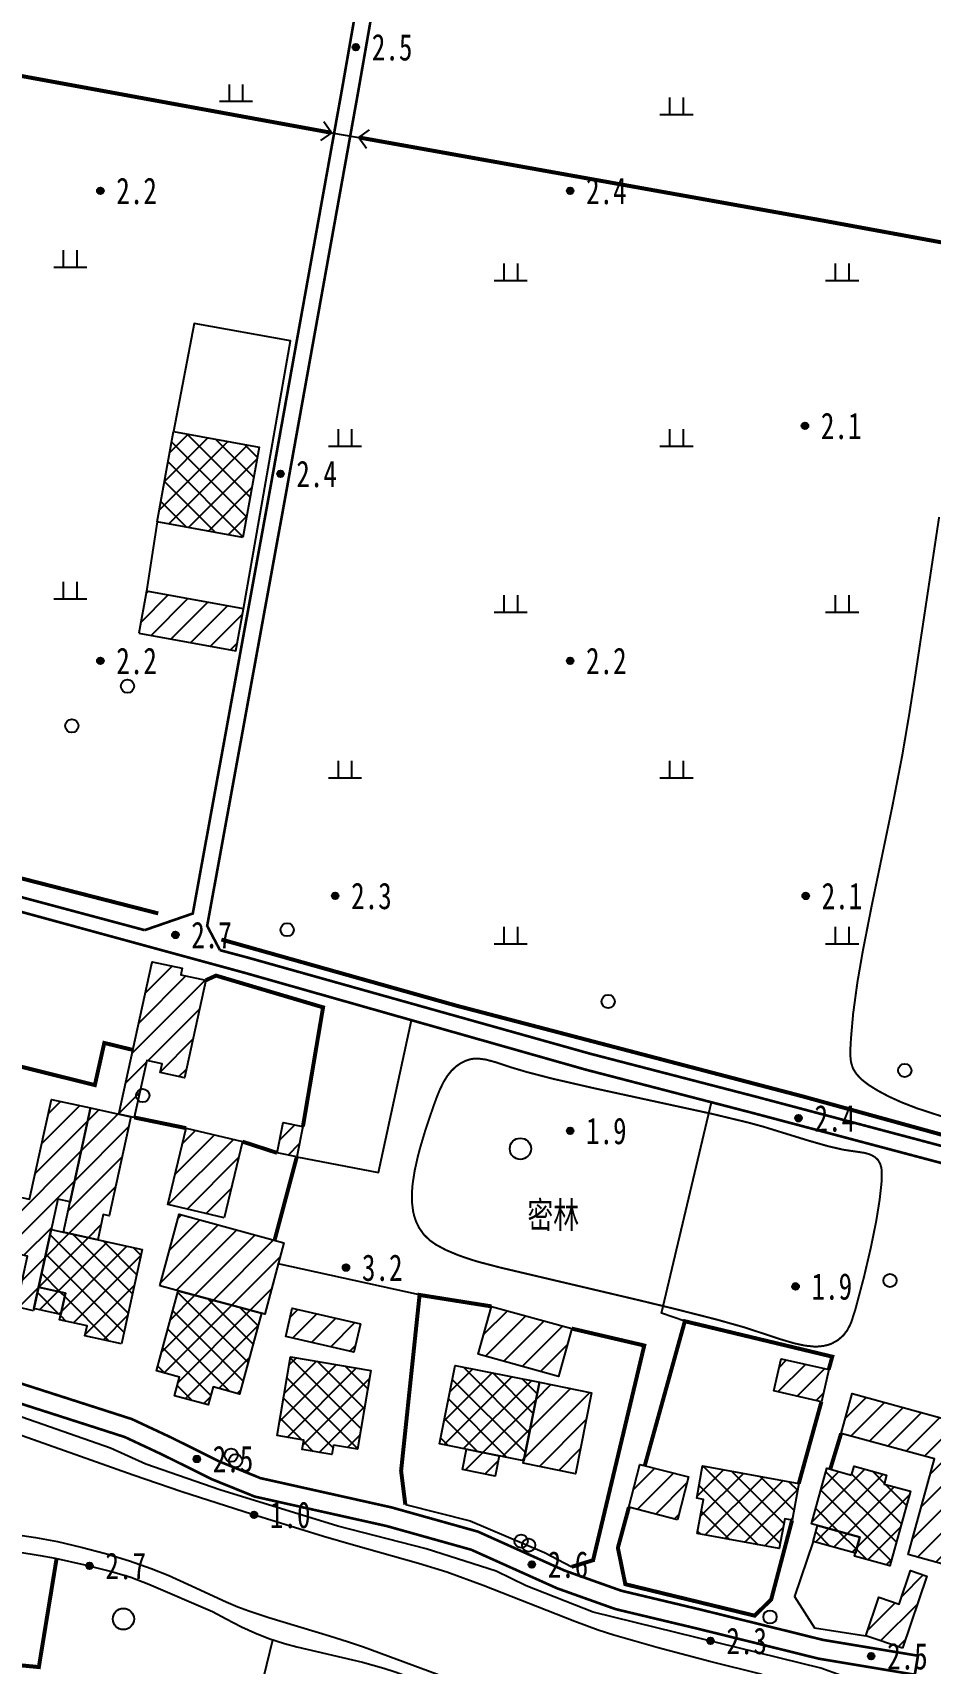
# Model space of a CAD drawing. Header units: metres. Extents: x 494039 to 619385, y 3351420 to 3402703.
# Drawn here: x 587299.5 to 587434.9, y 3393481.8 to 3393727.7 of the extents above; entities that cross this region are included whole.
import ezdxf
from ezdxf.enums import TextEntityAlignment as Align

# ---------------------------------------------------------------- set-up
doc = ezdxf.new("R2010")
doc.units = ezdxf.units.M
for name, pattern in [('2180', [0]), ('2430', [0]), ('2450', [0]), ('4410a', [0]), ('8521', [0]), ('8522', [0]), ('9610', [0])]:
    doc.linetypes.add(name, pattern=pattern)
for name, color, linetype in [('210100', 130, 'Continuous'), ('220200', 130, 'Continuous'), ('220900', 130, '2180'), ('310300', 8, 'Continuous'), ('310500', 8, 'Continuous'), ('380201', 8, '2430'), ('380202', 8, '2450'), ('420500', 8, 'Continuous'), ('440100', 8, 'Continuous'), ('510301', 8, 'Continuous'), ('720100', 8, 'Continuous'), ('760201', 8, '8521'), ('760202', 8, '8522'), ('810100', 8, '9610'), ('810302', 8, 'Continuous'), ('810501', 8, 'Continuous')]:
    doc.layers.add(name, color=color, linetype=linetype)
doc.layers.add('710101', color=8, linetype='Continuous', lineweight=0)
pattern_1 = [(45, (0, 0), (-1.767766953, 1.767766953), []), (135, (0, 0), (-1.767766953, -1.767766953), [])]
pattern_2 = [(45, (0, 0), (-1.767766953, 1.767766953), [])]

# ---------------------------------------------------------------- blocks, each defined once
blk = doc.blocks.new('gc170')
at = {"linetype": 'Continuous'}
blk.add_circle((0, 0), 0.5, dxfattribs=at)
blk = doc.blocks.new('p_point')
for radius in [0.25, 0.2, 0.15, 0.1, 0.05]:
    blk.add_circle((0, 0), radius)
blk.add_point((0, 0))
blk = doc.blocks.new('v1')
blk.add_circle((0, 0), 0.8)
blk = doc.blocks.new('vm')
at = {"linetype": 'Continuous'}
for p, q in [((-0.5, 0), (-0.5, 1.3)), ((0.5, 1.3), (0.5, 0)), ((1.25, 0), (-1.25, 0))]:
    blk.add_line(p, q, dxfattribs=at)
blk = doc.blocks.new('1-3&1-4')
at = {"layer": '310300', "linetype": 'Continuous'}
h = blk.add_hatch(dxfattribs=at)
h.set_pattern_fill('ANSI31', color=8, scale=20, style=0)
h.set_pattern_definition(pattern_2)
h.paths.add_polyline_path([(587315.5038, 3393637.1368), (587330.1555, 3393634.4648), (587331.3144, 3393640.8193), (587316.6626, 3393643.4913)])
h = blk.add_hatch(dxfattribs=at)
h.set_pattern_fill('ANSI31', color=8, scale=20, style=0)
h.set_pattern_definition(pattern_2)
h.paths.add_polyline_path([(587312.494, 3393564.6333), (587317.5145, 3393587.6121), (587322.0691, 3393586.617), (587321.8529, 3393585.6278), (587325.6132, 3393584.8062), (587322.3995, 3393570.0969), (587318.7385, 3393570.8968), (587319.0287, 3393572.2252), (587316.7017, 3393572.7336), (587314.8208, 3393564.1249)])
h = blk.add_hatch(dxfattribs=at)
h.set_pattern_fill('ANSI31', color=8, scale=20, style=0)
h.set_pattern_definition(pattern_2)
h.paths.add_polyline_path([(587299.63, 3393534.9923), (587297.039, 3393535.5584), (587298.7172, 3393543.2397), (587294.8147, 3393544.0924), (587296.6148, 3393552.3317), (587299.0401, 3393551.8018), (587302.3288, 3393566.8542), (587308.2427, 3393565.5621), (587305.1448, 3393551.3829), (587303.2992, 3393551.7861)])
h = blk.add_hatch(dxfattribs=at)
h.set_pattern_fill('ANSI31', color=8, scale=20, style=0)
h.set_pattern_definition(pattern_2)
h.paths.add_polyline_path([(587308.2427, 3393565.5621), (587314.3105, 3393564.2364), (587311.0471, 3393549.2998), (587310.1504, 3393549.4957), (587309.3165, 3393545.6794), (587304.1456, 3393546.8091)])
h = blk.add_hatch(dxfattribs=at)
h.set_pattern_fill('ANSI31', color=8, scale=20, style=0)
h.set_pattern_definition(pattern_2)
h.paths.add_polyline_path([(587328.3985, 3393548.988), (587319.8856, 3393551.0235), (587322.634, 3393562.518), (587331.1469, 3393560.4826)])
h = blk.add_hatch(dxfattribs=at)
h.set_pattern_fill('ANSI31', color=8, scale=20, style=0)
h.set_pattern_definition(pattern_2)
h.paths.add_polyline_path([(587339.3403, 3393558.184), (587336.3605, 3393558.7877), (587337.2932, 3393563.3915), (587340.2731, 3393562.7878)])
h = blk.add_hatch(dxfattribs=at)
h.set_pattern_fill('ANSI31', color=8, scale=20, style=0)
h.set_pattern_definition(pattern_2)
h.paths.add_polyline_path([(587318.6832, 3393538.764), (587321.5936, 3393549.5244), (587337.4064, 3393545.2474), (587334.496, 3393534.487)])
h = blk.add_hatch(dxfattribs=at)
h.set_pattern_fill('ANSI31', color=8, scale=20, style=0)
h.set_pattern_definition(pattern_2)
h.paths.add_polyline_path([(587348.9265, 3393533.0071), (587347.9449, 3393528.7344), (587337.6709, 3393531.0947), (587338.6525, 3393535.3674)])
h = blk.add_hatch(dxfattribs=at)
h.set_pattern_fill('ANSI31', color=8, scale=20, style=0)
h.set_pattern_definition(pattern_2)
h.paths.add_polyline_path([(587380.8149, 3393532.2976), (587378.8219, 3393525.0882), (587366.7097, 3393528.4366), (587368.7027, 3393535.6459)])
h = blk.add_hatch(dxfattribs=at)
h.set_pattern_fill('ANSI31', color=8, scale=20, style=0)
h.set_pattern_definition(pattern_2)
h.paths.add_polyline_path([(587419.573, 3393526.1149), (587418.471, 3393521.2633), (587411.2754, 3393522.8977), (587412.3774, 3393527.7493)])
h = blk.add_hatch(dxfattribs=at)
h.set_pattern_fill('ANSI31', color=8, scale=20, style=0)
h.set_pattern_definition(pattern_2)
h.paths.add_polyline_path([(587375.95, 3393524.1966), (587383.8068, 3393522.6189), (587381.358, 3393510.4233), (587373.5011, 3393512.0009)])
h = blk.add_hatch(dxfattribs=at)
h.set_pattern_fill('ANSI31', color=8, scale=20, style=0)
h.set_pattern_definition(pattern_2)
h.paths.add_polyline_path([(587445.0749, 3393516.5075), (587442.5579, 3393507.3338), (587440.6583, 3393507.8551), (587437.5648, 3393496.5801), (587431.5579, 3393498.2282), (587435.5118, 3393512.639), (587421.4469, 3393516.498), (587423.1034, 3393522.5358)])
h = blk.add_hatch(dxfattribs=at)
h.set_pattern_fill('ANSI31', color=8, scale=20, style=0)
h.set_pattern_definition(pattern_2)
h.paths.add_polyline_path([(587369.8569, 3393513.1205), (587369.2405, 3393510.0507), (587364.311, 3393511.0405), (587364.9274, 3393514.1103)])
h = blk.add_hatch(dxfattribs=at)
h.set_pattern_fill('ANSI31', color=8, scale=20, style=0)
h.set_pattern_definition(pattern_2)
h.paths.add_polyline_path([(587396.7766, 3393503.4826), (587389.4326, 3393505.3579), (587391.0806, 3393511.8115), (587398.4246, 3393509.9361)])
h = blk.add_hatch(dxfattribs=at)
h.set_pattern_fill('ANSI31', color=8, scale=20, style=0)
h.set_pattern_definition(pattern_2)
h.paths.add_polyline_path([(587430.7014, 3393484.1007), (587425.167, 3393485.9696), (587427.1356, 3393491.799), (587430.2226, 3393490.7565), (587431.9313, 3393495.8164), (587434.3787, 3393494.99)])
at = {"layer": '310500', "linetype": 'Continuous'}
h = blk.add_hatch(dxfattribs=at)
h.set_pattern_fill('ANSI37', color=8, scale=20, style=0)
h.set_pattern_definition(pattern_1)
h.paths.add_polyline_path([(587331.2013, 3393651.577), (587318.2641, 3393653.9364), (587320.7415, 3393667.5208), (587333.6787, 3393665.1614)])
h = blk.add_hatch(dxfattribs=at)
h.set_pattern_fill('ANSI37', color=8, scale=20, style=0)
h.set_pattern_definition(pattern_1)
h.paths.add_polyline_path([(587312.8924, 3393530.0211), (587307.3856, 3393531.2242), (587307.7126, 3393532.7209), (587303.5583, 3393533.6285), (587304.434, 3393537.6366), (587300.4003, 3393538.5179), (587302.2999, 3393547.2124), (587315.9946, 3393544.2203)])
h = blk.add_hatch(dxfattribs=at)
h.set_pattern_fill('ANSI37', color=8, scale=20, style=0)
h.set_pattern_definition(pattern_1)
h.paths.add_polyline_path([(587304.434, 3393537.6366), (587303.7335, 3393534.4301), (587299.6997, 3393535.3114), (587300.4003, 3393538.5179)])
h = blk.add_hatch(dxfattribs=at)
h.set_pattern_fill('ANSI37', color=8, scale=20, style=0)
h.set_pattern_definition(pattern_1)
h.paths.add_polyline_path([(587334.0044, 3393534.62), (587330.7066, 3393522.4276), (587326.7054, 3393523.5098), (587325.9713, 3393520.7955), (587320.8828, 3393522.1718), (587321.645, 3393524.9898), (587318.1901, 3393525.9243), (587321.4598, 3393538.013)])
h = blk.add_hatch(dxfattribs=at)
h.set_pattern_fill('ANSI37', color=8, scale=20, style=0)
h.set_pattern_definition(pattern_1)
h.paths.add_polyline_path([(587344.8812, 3393514.7226), (587344.6443, 3393513.3159), (587340.1581, 3393514.0714), (587340.395, 3393515.4781), (587336.367, 3393516.1564), (587338.3689, 3393528.0433), (587350.5232, 3393525.9964), (587348.5213, 3393514.1095)])
h = blk.add_hatch(dxfattribs=at)
h.set_pattern_fill('ANSI37', color=8, scale=20, style=0)
h.set_pattern_definition(pattern_1)
h.paths.add_polyline_path([(587375.95, 3393524.1966), (587373.576, 3393512.3737), (587360.8461, 3393514.9298), (587363.2201, 3393526.7527)])
h = blk.add_hatch(dxfattribs=at)
h.set_pattern_fill('ANSI37', color=8, scale=20, style=0)
h.set_pattern_definition(pattern_1)
h.paths.add_polyline_path([(587399.7347, 3393501.4056), (587400.673, 3393506.5316), (587399.6661, 3393506.7159), (587400.5596, 3393511.5971), (587415.0606, 3393508.9427), (587414.0451, 3393503.3951), (587412.9346, 3393503.5984), (587412.1183, 3393499.1388)])
h = blk.add_hatch(dxfattribs=at)
h.set_pattern_fill('ANSI37', color=8, scale=20, style=0)
h.set_pattern_definition(pattern_1)
h.paths.add_polyline_path([(587423.0229, 3393510.2089), (587423.389, 3393511.5407), (587428.3057, 3393510.1892), (587427.9396, 3393508.8574), (587431.8945, 3393507.7703), (587428.8035, 3393496.5252), (587423.4769, 3393497.9894), (587424.2635, 3393500.851), (587416.9727, 3393502.8551), (587419.2771, 3393511.2385)])
h = blk.add_hatch(dxfattribs=at)
h.set_pattern_fill('ANSI37', color=8, scale=20, style=0)
h.set_pattern_definition(pattern_1)
h.paths.add_polyline_path([(587424.2635, 3393500.851), (587423.6041, 3393498.4522), (587417.2123, 3393500.2092), (587417.8717, 3393502.608)])
at = {"layer": '210100', "color": 141, "linetype": 'Continuous', "flags": 128}
blk.add_lwpolyline([(587296.8878, 3393501.2419), (587299.9402, 3393500.8065), (587303.2638, 3393500.1802), (587306.8076, 3393499.3603), (587310.4758, 3393498.3682), (587314.091, 3393497.263), (587317.3586, 3393496.1358), (587319.9174, 3393495.1317), (587322.9289, 3393493.7875), (587328.7082, 3393491.1022), (587330.4459, 3393490.3715), (587332.0985, 3393489.7432), (587335.1147, 3393488.7214), (587344.2814, 3393485.9742), (587346.9838, 3393485.1293), (587349.3958, 3393484.3128), (587363.1279, 3393479.2289)], dxfattribs=at)
at = {"layer": '210100', "color": 141, "linetype": 'Continuous', "elevation": 1.1471, "flags": 128}
blk.add_lwpolyline([(587409.531, 3393480.158), (587401.6615, 3393482.0992), (587393.8289, 3393484.149), (587387.1673, 3393486.0669), (587384.7753, 3393486.8477), (587381.2793, 3393488.121), (587367.4476, 3393493.5757), (587361.9727, 3393495.5557), (587357.6985, 3393496.8828), (587347.9056, 3393499.636), (587343.371, 3393500.97), (587332.6681, 3393504.284), (587321.998, 3393507.699), (587314.6453, 3393510.1912), (587293.8936, 3393517.5474)], dxfattribs=at)
at = {"layer": '220200', "color": 141, "linetype": 'Continuous', "const_width": 0.6, "flags": 128}
for points, elevation in [([(586975.3029, 3393854.1911), (586971.4766, 3393780.7536), (586971.2486, 3393778.3995), (586991.7256, 3393775.148), (587049.5524, 3393766.222), (587119.0809, 3393753.5581), (587189.5482, 3393740.4856), (587270.1814, 3393725.7631), (587296.1809, 3393721.4279), (587344.5556, 3393712.5714)], 2.7528), ([(587550.4704, 3393675.3125), (587488.1284, 3393686.5846), (587418.7728, 3393699.3165), (587348.6963, 3393711.8664)], 2.7721)]:
    blk.add_lwpolyline(points, dxfattribs=dict(at, elevation=elevation))
for points in [[(587318.4405, 3393594.8861), (587289.1028, 3393602.395), (587281.6946, 3393605.1923), (587277.0267, 3393607.6764), (587272.122, 3393610.0087), (587264.1733, 3393613.1275), (587252.2926, 3393617.9999), (587240.6333, 3393621.2773), (587214.6617, 3393627.8006), (587175.6448, 3393636.9133), (587157.985, 3393640.8466), (587163.2455, 3393666.7395)], [(587527.2441, 3393540.5182), (587521.0192, 3393541.3997), (587495.839, 3393545.5451), (587469.3964, 3393552.4896), (587415.7277, 3393567.2824), (587363.4387, 3393580.974), (587327.9641, 3393590.9553)]]:
    blk.add_lwpolyline(points, dxfattribs=at)
at = {"layer": '220900', "color": 141, "linetype": 'Continuous'}
for p, q in [((587344.5556, 3393712.5714), (587343.3988, 3393714.2029)), ((587344.5556, 3393712.5714), (587342.9241, 3393711.4146)), ((587348.6963, 3393711.8664), (587350.3278, 3393713.0232)), ((587348.6963, 3393711.8664), (587349.8531, 3393710.2349))]:
    blk.add_line(p, q, dxfattribs=at)
at = {"layer": '220900', "color": 141, "linetype": '2180', "elevation": 2.7721, "flags": 128}
blk.add_lwpolyline([(587344.5556, 3393712.5714), (587348.6963, 3393711.8664)], dxfattribs=at)
at = {"layer": '310300', "color": 8, "linetype": 'Continuous', "flags": 128}
for points in [[(587315.5038, 3393637.1368), (587330.1555, 3393634.4648), (587331.3144, 3393640.8193), (587316.6626, 3393643.4913)], [(587312.494, 3393564.6333), (587317.5145, 3393587.6121), (587322.0691, 3393586.617), (587321.8529, 3393585.6278), (587325.6132, 3393584.8062), (587322.3995, 3393570.0969), (587318.7385, 3393570.8968), (587319.0287, 3393572.2252), (587316.7017, 3393572.7336), (587314.8208, 3393564.1249)], [(587299.63, 3393534.9923), (587297.039, 3393535.5584), (587298.7172, 3393543.2397), (587294.8147, 3393544.0924), (587296.6148, 3393552.3317), (587299.0401, 3393551.8018), (587302.3288, 3393566.8542), (587308.2427, 3393565.5621), (587305.1448, 3393551.3829), (587303.2992, 3393551.7861)], [(587308.2427, 3393565.5621), (587314.3105, 3393564.2364), (587311.0471, 3393549.2998), (587310.1504, 3393549.4957), (587309.3165, 3393545.6794), (587304.1456, 3393546.8091)], [(587339.3403, 3393558.184), (587336.3605, 3393558.7877), (587337.2932, 3393563.3915), (587340.2731, 3393562.7878)], [(587419.573, 3393526.1149), (587418.471, 3393521.2633), (587411.2754, 3393522.8977), (587412.3774, 3393527.7493)], [(587445.0749, 3393516.5075), (587442.5579, 3393507.3338), (587440.6583, 3393507.8551), (587437.5648, 3393496.5801), (587431.5579, 3393498.2282), (587435.5118, 3393512.639), (587421.4469, 3393516.498), (587423.1034, 3393522.5358)], [(587369.8569, 3393513.1205), (587369.2405, 3393510.0507), (587364.311, 3393511.0405), (587364.9274, 3393514.1103)], [(587430.7014, 3393484.1007), (587425.167, 3393485.9696), (587427.1356, 3393491.799), (587430.2226, 3393490.7565), (587431.9313, 3393495.8164), (587434.3787, 3393494.99)]]:
    blk.add_lwpolyline(points, close=True, dxfattribs=at)
for points, elevation in [([(587328.3985, 3393548.988), (587319.8856, 3393551.0235), (587322.634, 3393562.518), (587331.1469, 3393560.4826)], 6.8829), ([(587318.6832, 3393538.764), (587321.5936, 3393549.5244), (587337.4064, 3393545.2474), (587334.496, 3393534.487)], 6.303), ([(587348.9265, 3393533.0071), (587347.9449, 3393528.7344), (587337.6709, 3393531.0947), (587338.6525, 3393535.3674)], 5.3884), ([(587380.8149, 3393532.2976), (587378.8219, 3393525.0882), (587366.7097, 3393528.4366), (587368.7027, 3393535.6459)], 6.6376), ([(587375.95, 3393524.1966), (587383.8068, 3393522.6189), (587381.358, 3393510.4233), (587373.5011, 3393512.0009)], 8.0056), ([(587396.7766, 3393503.4826), (587389.4326, 3393505.3579), (587391.0806, 3393511.8115), (587398.4246, 3393509.9361)], 7.2324)]:
    blk.add_lwpolyline(points, close=True, dxfattribs=dict(at, elevation=elevation))
at = {"layer": '310500', "color": 8, "linetype": 'Continuous', "flags": 128}
for points, elevation in [([(587331.2013, 3393651.577), (587318.2641, 3393653.9364), (587320.7415, 3393667.5208), (587333.6787, 3393665.1614)], 13.3847), ([(587312.8924, 3393530.0211), (587307.3856, 3393531.2242), (587307.7126, 3393532.7209), (587303.5583, 3393533.6285), (587304.434, 3393537.6366), (587300.4003, 3393538.5179), (587302.2999, 3393547.2124), (587315.9946, 3393544.2203)], 14.0762), ([(587304.434, 3393537.6366), (587303.7335, 3393534.4301), (587299.6997, 3393535.3114), (587300.4003, 3393538.5179)], 11.7118), ([(587334.0044, 3393534.62), (587330.7066, 3393522.4276), (587326.7054, 3393523.5098), (587325.9713, 3393520.7955), (587320.8828, 3393522.1718), (587321.645, 3393524.9898), (587318.1901, 3393525.9243), (587321.4598, 3393538.013)], 13.5632), ([(587344.8812, 3393514.7226), (587344.6443, 3393513.3159), (587340.1581, 3393514.0714), (587340.395, 3393515.4781), (587336.367, 3393516.1564), (587338.3689, 3393528.0433), (587350.5232, 3393525.9964), (587348.5213, 3393514.1095)], 10.9311), ([(587375.95, 3393524.1966), (587373.576, 3393512.3737), (587360.8461, 3393514.9298), (587363.2201, 3393526.7527)], 13.7922), ([(587399.7347, 3393501.4056), (587400.673, 3393506.5316), (587399.6661, 3393506.7159), (587400.5596, 3393511.5971), (587415.0606, 3393508.9427), (587414.0451, 3393503.3951), (587412.9346, 3393503.5984), (587412.1183, 3393499.1388)], 14.0375), ([(587423.0229, 3393510.2089), (587423.389, 3393511.5407), (587428.3057, 3393510.1892), (587427.9396, 3393508.8574), (587431.8945, 3393507.7703), (587428.8035, 3393496.5252), (587423.4769, 3393497.9894), (587424.2635, 3393500.851), (587416.9727, 3393502.8551), (587419.2771, 3393511.2385)], 14.0375)]:
    blk.add_lwpolyline(points, close=True, dxfattribs=dict(at, elevation=elevation))
blk.add_lwpolyline([(587424.2635, 3393500.851), (587423.6041, 3393498.4522), (587417.2123, 3393500.2092), (587417.8717, 3393502.608)], close=True, dxfattribs=at)
at = {"layer": '380201', "color": 8, "linetype": '2430', "const_width": 0.6, "flags": 128}
for points in [[(587340.2731, 3393562.7878), (587343.3052, 3393580.7261), (587327.1553, 3393585.5109), (587325.6132, 3393584.8062)], [(587314.6076, 3393574.3073), (587310.3053, 3393575.3611), (587308.8787, 3393569.0029), (587293.6121, 3393572.8152), (587293.0819, 3393570.9463), (587287.7776, 3393572.3479), (587287.2958, 3393570.3266)], [(587368.7027, 3393535.6459), (587357.8615, 3393537.3687), (587355.0742, 3393510.8383), (587355.716, 3393505.7578)], [(587292.5862, 3393476.3636), (587293.1075, 3393481.9746), (587300.4328, 3393481.2703), (587303.1072, 3393497.6171)]]:
    blk.add_lwpolyline(points, dxfattribs=at)
for points, elevation in [([(587314.8208, 3393564.1249), (587322.634, 3393562.518)], 5.5767), ([(587331.1469, 3393560.4826), (587336.3605, 3393558.7877)], 5.5767), ([(587335.9925, 3393545.6298), (587339.3403, 3393558.184)], 5.6481), ([(587380.8096, 3393496.3813), (587384.0351, 3393497.3838), (587391.7528, 3393529.7462), (587380.8149, 3393532.2976)], 6.3262), ([(587419.573, 3393526.1149), (587420.1115, 3393528.067), (587397.8749, 3393533.4074), (587391.8212, 3393511.6224)], 6.3262), ([(587415.0606, 3393508.9427), (587418.471, 3393521.2633)], 6.3262), ([(587421.4469, 3393516.498), (587419.8053, 3393511.0933)], 6.3262), ([(587389.4326, 3393505.3579), (587387.7742, 3393499.2493), (587388.8922, 3393493.7643), (587408.4141, 3393489.0165), (587410.9023, 3393491.48), (587414.0451, 3393503.3951)], 6.3262)]:
    blk.add_lwpolyline(points, dxfattribs=dict(at, elevation=elevation))
at = {"layer": '380202', "color": 8, "linetype": '2450', "flags": 128}
blk.add_lwpolyline([(587331.3144, 3393640.8193), (587338.3844, 3393681.189), (587323.8779, 3393683.827), (587320.7415, 3393667.5208)], dxfattribs=at)
for points, elevation in [([(587318.2641, 3393653.9364), (587316.6626, 3393643.4913)], 5.205), ([(587355.716, 3393505.7578), (587365.499, 3393503.2978), (587376.6897, 3393498.5399), (587380.8096, 3393496.3813)], 6.3262), ([(587417.2123, 3393500.2092), (587414.4133, 3393491.9292), (587417.4445, 3393487.205), (587425.167, 3393485.9696)], 6.3262)]:
    blk.add_lwpolyline(points, dxfattribs=dict(at, elevation=elevation))
at = {"layer": '420500', "color": 8, "linetype": 'Continuous', "const_width": 0.4, "flags": 128}
for points in [[(587235.1197, 3393551.0106), (587250.1707, 3393541.6484), (587261.1665, 3393536.278), (587268.8956, 3393533.2811), (587314.4543, 3393518.6588), (587320.287, 3393515.9292), (587327.7392, 3393512.2277), (587333.8717, 3393509.7501), (587353.6174, 3393505.3435), (587366.6531, 3393501.6932), (587379.6963, 3393495.836), (587388.2665, 3393492.7859), (587400.5658, 3393489.8577), (587418.67, 3393485.3779), (587433.0359, 3393482.9835)], [(587432.5588, 3393480.1207), (587418.082, 3393482.5336), (587399.8812, 3393487.0373), (587387.4414, 3393489.9989), (587378.6136, 3393493.1408), (587365.6618, 3393498.9569), (587352.9095, 3393502.5279), (587333.0062, 3393506.9696), (587326.5483, 3393509.5787), (587319.0262, 3393513.3149), (587313.3946, 3393515.9503), (587267.9257, 3393530.5443), (587260.003, 3393533.6164), (587248.7637, 3393539.1056), (587233.9506, 3393548.6227)], [(587432.5588, 3393480.1207), (587433.0359, 3393482.9835)]]:
    blk.add_lwpolyline(points, dxfattribs=at)
at = {"layer": '440100', "color": 8, "linetype": '4410a', "const_width": 0.4, "flags": 128}
for points in [[(587316.3925, 3393592.3658), (587323.6522, 3393594.8722), (587335.2896, 3393658.6972), (587346.13, 3393718.9613), (587357.727, 3393785.3518), (587366.1886, 3393829.6376), (587364.1303, 3393836.7999)], [(587026.8139, 3393614.1173), (587029.1927, 3393616.094), (587029.9049, 3393617.9837), (587036.467, 3393651.3863), (587038.5062, 3393661.4203), (587039.3919, 3393661.9094), (587072.9448, 3393656.6953), (587084.8762, 3393655.2802), (587098.165, 3393653.9451), (587111.0781, 3393646.8543), (587119.313, 3393644.4432), (587136.4676, 3393640.2059), (587138.5615, 3393640.278), (587143.292, 3393640.8233), (587149.9519, 3393640.652), (587167.4826, 3393637.0957), (587205.9826, 3393626.9285), (587232.8366, 3393618.8582), (587236.66, 3393617.1766), (587242.0486, 3393614.4094), (587248.0634, 3393611.7091), (587255.1371, 3393608.818), (587262.0558, 3393606.8982), (587316.3925, 3393592.3658)], [(587331.8907, 3393588.2416), (587383.5863, 3393573.7383), (587408.6207, 3393567.2514), (587444.105, 3393557.8396), (587482.6505, 3393547.8099), (587499.0769, 3393543.6249), (587520.4585, 3393540.0845), (587524.1087, 3393539.2539), (587526.068, 3393538.4592), (587527.7249, 3393537.3516)]]:
    blk.add_lwpolyline(points, dxfattribs=at)
at = {"layer": '440100', "color": 8, "linetype": 'Continuous', "const_width": 0.4, "flags": 128}
for points in [[(587327.753, 3393589.3427), (587325.8204, 3393593.0102), (587337.7177, 3393658.2571), (587348.56, 3393718.5316), (587360.1545, 3393784.9079), (587368.7229, 3393829.753), (587370.8718, 3393835.5843)], [(587030.7246, 3393610.1153), (587031.5982, 3393614.2133), (587031.9387, 3393617.405), (587038.5334, 3393650.9734), (587039.78, 3393659.7166), (587072.6588, 3393654.6073), (587084.6477, 3393653.1853), (587097.5257, 3393651.8924), (587110.2652, 3393644.8967), (587118.7641, 3393642.4083), (587136.247, 3393638.0899), (587138.7187, 3393638.1749), (587143.3861, 3393638.713), (587149.7135, 3393638.5502), (587167.0037, 3393635.0428), (587205.4102, 3393624.9002), (587232.1065, 3393616.8774), (587235.7537, 3393615.2732), (587241.1352, 3393612.5097), (587247.233, 3393609.772), (587254.4545, 3393606.8206), (587261.5011, 3393604.8653), (587295.1259, 3393595.8445), (587331.4552, 3393585.9375)], [(587327.753, 3393589.3427), (587331.8907, 3393588.2416)], [(587331.4552, 3393585.9375), (587382.936, 3393571.3281), (587407.9877, 3393564.8368), (587443.4707, 3393555.4253), (587482.0281, 3393545.3924), (587498.5639, 3393541.1795), (587519.9773, 3393537.6339), (587523.3578, 3393536.8647), (587524.893, 3393536.242), (587525.8356, 3393535.6119)]]:
    blk.add_lwpolyline(points, dxfattribs=at)
at = {"layer": '710101', "color": 8, "linetype": 'Continuous', "const_width": 0.3, "elevation": 2, "flags": 128}
blk.add_lwpolyline([(587436.2266, 3393654.6392), (587432.5682, 3393630.3393), (587431.7438, 3393625.0579), (587430.671, 3393618.7312), (587429.1553, 3393610.9452), (587426.0871, 3393596.1874), (587424.7151, 3393589.2031), (587423.9086, 3393584.5488), (587423.2623, 3393579.8063), (587422.9323, 3393576.0484), (587422.8253, 3393574.1967), (587422.8252, 3393573.5441), (587422.9323, 3393572.4928), (587423.1696, 3393571.6818), (587423.3348, 3393571.3332), (587423.7622, 3393570.6808), (587424.2983, 3393570.0831), (587424.6776, 3393569.7345), (587425.6002, 3393569.0275), (587426.9869, 3393568.163), (587428.6517, 3393567.2789), (587430.5353, 3393566.4219), (587432.8522, 3393565.5203), (587437.3221, 3393564.0622)], dxfattribs=at)
blk.add_lwpolyline([(587409.7142, 3393562.7363), (587407.4004, 3393563.365), (587401.984, 3393564.6668), (587384.1315, 3393568.5437), (587377.9009, 3393569.9738), (587373.9868, 3393570.9887), (587371.6231, 3393571.6913), (587369.2266, 3393572.4847), (587367.8399, 3393572.8547), (587366.7827, 3393572.996), (587365.9468, 3393572.9726), (587365.5331, 3393572.9034), (587364.7523, 3393572.6525), (587364.0547, 3393572.2976), (587363.3629, 3393571.8153), (587362.6706, 3393571.1667), (587362.0611, 3393570.4077), (587361.4819, 3393569.473), (587360.8859, 3393568.2454), (587360.5505, 3393567.4306), (587359.9813, 3393565.8974), (587358.805, 3393562.4335), (587357.9662, 3393559.6371), (587357.5959, 3393558.2368), (587357.1275, 3393556.1393), (587356.8045, 3393554.0521), (587356.7018, 3393552.6705), (587356.7198, 3393551.3005), (587356.8934, 3393549.9462), (587357.0523, 3393549.2765), (587357.3404, 3393548.4254), (587357.771, 3393547.5221), (587358.5127, 3393546.4548), (587359.4654, 3393545.5549), (587360.3488, 3393544.9416), (587361.8188, 3393544.1518), (587363.705, 3393543.3558), (587365.6302, 3393542.6957), (587366.8472, 3393542.3317), (587370.0404, 3393541.4964), (587390.7462, 3393536.6264), (587396.329, 3393535.2748), (587402.6461, 3393533.6693), (587406.9165, 3393532.4652), (587412.2892, 3393530.6951), (587414.3462, 3393530.0828), (587415.926, 3393529.7414), (587417.2546, 3393529.5975), (587417.9067, 3393529.5935), (587418.7603, 3393529.675), (587419.5921, 3393529.8743), (587419.9984, 3393530.0251), (587420.9417, 3393530.5455), (587421.7863, 3393531.2751), (587422.3519, 3393532.0168), (587422.7944, 3393532.8447), (587422.9954, 3393533.3217), (587423.5842, 3393535.1478), (587424.8869, 3393540.0626), (587425.9221, 3393544.4689), (587426.7541, 3393548.5787), (587427.2512, 3393551.6909), (587427.5325, 3393554.2342), (587427.5859, 3393555.0465), (587427.5641, 3393556.1527), (587427.512, 3393556.5254), (587427.3367, 3393557.1486), (587426.9882, 3393557.745), (587426.5249, 3393558.164), (587425.9759, 3393558.471), (587425.6329, 3393558.6076), (587424.9425, 3393558.7955), (587421.7843, 3393559.2602), (587419.5245, 3393559.7803), (587416.4358, 3393560.6621)], close=True, dxfattribs=at)
at = {"layer": '760201', "color": 8, "linetype": '8521', "flags": 128}
for points in [[(587022.6825, 3393586.2015), (587022.6825, 3393586.2015), (587024.7026, 3393589.3281), (587026.6394, 3393590.738), (587030.0669, 3393591.2479), (587032.6031, 3393591.2026), (587047.0794, 3393587.5283), (587118.0907, 3393567.7894), (587143.2461, 3393559.5901), (587149.4582, 3393556.8199), (587155.3131, 3393551.8587), (587160.002, 3393548.3236), (587165.2563, 3393546.6371), (587170.0897, 3393543.9077), (587173.2405, 3393540.5557), (587174.2026, 3393536.3211), (587175.8667, 3393532.0348), (587177.2744, 3393531.0139), (587179.7414, 3393529.8996), (587182.5749, 3393530.0442), (587184.9731, 3393530.9971), (587189.1721, 3393533.3573), (587191.3148, 3393534.4418), (587192.9131, 3393535.1417), (587194.3557, 3393535.6566), (587196.1816, 3393536.1403), (587197.6151, 3393536.3669), (587198.9429, 3393536.4438), (587200.1466, 3393536.3799), (587201.5632, 3393536.1054), (587202.8433, 3393535.699), (587204.38, 3393535.0702), (587207.1211, 3393533.7335), (587213.4338, 3393530.425), (587217.4779, 3393528.197), (587220.1163, 3393526.6282), (587222.6552, 3393524.907), (587223.5629, 3393524.193), (587224.5054, 3393523.3567), (587225.5729, 3393522.2568), (587226.403, 3393521.2457), (587227.0721, 3393520.2633), (587227.6861, 3393519.0951), (587228.1818, 3393517.8139), (587228.4154, 3393517.0592), (587228.8452, 3393515.32), (587229.0774, 3393514.1392), (587229.6747, 3393510.1672), (587230.5243, 3393502.9189), (587231.4501, 3393494.05), (587231.5816, 3393493.3007), (587231.8775, 3393492.1404), (587232.3909, 3393490.9232), (587232.8803, 3393490.1865), (587233.2902, 3393489.7388), (587233.7215, 3393489.3756), (587234.2717, 3393489.035), (587234.7661, 3393488.8483), (587235.1778, 3393488.8028), (587235.5733, 3393488.8836), (587235.9435, 3393489.0756), (587236.4073, 3393489.4669), (587236.6853, 3393489.7702), (587237.882, 3393491.3285), (587238.5399, 3393492.0803), (587239.7032, 3393493.1278), (587240.3119, 3393493.5836), (587241.5649, 3393494.4008), (587245.1919, 3393496.4162), (587246.6345, 3393497.2777), (587247.8018, 3393498.1084), (587248.3301, 3393498.5553), (587249.2433, 3393499.4664), (587249.8198, 3393500.1208), (587252.2955, 3393503.2523), (587253.4346, 3393504.6042), (587254.3518, 3393505.5388), (587254.8409, 3393505.9672), (587255.6123, 3393506.5365), (587256.5079, 3393507.0468), (587257.552, 3393507.4931), (587258.6446, 3393507.8268), (587259.7669, 3393508.0424), (587260.6822, 3393508.1231), (587261.4106, 3393508.1314), (587262.8633, 3393508.0199), (587264.2944, 3393507.7553), (587265.5684, 3393507.3834), (587266.5117, 3393507.0085), (587267.5895, 3393506.4559), (587268.7163, 3393505.7077), (587269.6094, 3393504.9662), (587270.424, 3393504.1418), (587271.0664, 3393503.3382), (587271.5433, 3393502.5784), (587271.8693, 3393501.8795), (587272.0724, 3393501.252), (587272.2893, 3393500.1095), (587272.5914, 3393496.0055), (587272.7, 3393495.3253), (587272.9632, 3393494.3237), (587273.3279, 3393493.4765), (587273.9411, 3393492.5728), (587274.1631, 3393492.3416), (587274.5797, 3393492.0237), (587275.1372, 3393491.8172), (587275.6939, 3393491.7971), (587276.0397, 3393491.8535), (587276.393, 3393491.9539), (587277.1174, 3393492.2651), (587278.1078, 3393492.8517), (587281.5442, 3393495.3554), (587283.0796, 3393496.3659), (587284.5867, 3393497.2353), (587286.5607, 3393498.1517), (587288.1366, 3393498.656), (587289.8678, 3393498.9479), (587291.6442, 3393499.0503), (587293.9094, 3393499.0009), (587295.5729, 3393498.8699), (587297.2541, 3393498.6666), (587300.6519, 3393498.1058), (587302.8956, 3393497.6677), (587307.3521, 3393496.6976), (587311.399, 3393495.688), (587314.2987, 3393494.8146), (587317.045, 3393493.7893), (587326.632, 3393489.672)], [(587326.632, 3393489.672), (587328.7, 3393488.5216), (587331.0084, 3393487.3281), (587332.9893, 3393486.4326), (587335.143, 3393485.6018), (587337.4873, 3393484.8351), (587339.3382, 3393484.3113), (587349.273, 3393481.9896), (587352.4484, 3393481.0896), (587354.1597, 3393480.5409), (587358.1205, 3393479.1599), (587363.7361, 3393477.0436), (587367.0943, 3393475.7248), (587373.2449, 3393473.2176), (587378.3328, 3393470.9987), (587379.0995, 3393470.6351), (587379.9713, 3393470.1397), (587380.5785, 3393469.6738), (587380.9507, 3393469.2929), (587382.0731, 3393467.833), (587382.8426, 3393466.9811), (587383.6935, 3393466.2108), (587384.2361, 3393465.7847), (587385.3789, 3393465.0086), (587386.5797, 3393464.3295), (587388.1389, 3393463.6028), (587390.2754, 3393462.777), (587406.6299, 3393457.1587), (587413.088, 3393454.8916), (587416.4591, 3393453.8203), (587419.1615, 3393453.139), (587421.9224, 3393452.5925), (587423.3946, 3393452.355), (587426.5852, 3393451.9638), (587432.8397, 3393451.3259), (587434.9005, 3393451.0023), (587436.4806, 3393450.6664), (587438.9769, 3393449.9967), (587441.8976, 3393449.0651), (587446.1307, 3393447.564), (587453.9831, 3393444.6653), (587462.413, 3393441.5934), (587466.453, 3393440.2076), (587469.2934, 3393439.2985), (587475.5826, 3393437.4127), (587484.2016, 3393434.9725), (587490.5467, 3393433.2803), (587495.1861, 3393432.1611), (587500.7459, 3393431.03), (587509.1309, 3393429.5426), (587515.433, 3393428.4922), (587525.249, 3393426.9432), (587530.167, 3393426.2508), (587536.3001, 3393425.5404), (587542.1088, 3393425.0111), (587546.5656, 3393424.7375), (587552.0569, 3393424.5823), (587554.7844, 3393424.4088), (587556.9796, 3393424.1132), (587563.0669, 3393422.8476), (587564.744, 3393422.5955), (587565.4333, 3393422.5413), (587566.5114, 3393422.5393), (587567.9848, 3393422.7299), (587569.4862, 3393423.0939), (587573.0274, 3393424.0987), (587573.7917, 3393424.2559), (587575.2113, 3393424.4462), (587576.2822, 3393424.5168), (587578.436, 3393424.5116), (587580.6005, 3393424.3577), (587583.494, 3393423.9904), (587586.7468, 3393423.4263), (587590.3383, 3393422.6716), (587594.0213, 3393421.7783), (587596.6124, 3393421.0954), (587603.4627, 3393419.1726), (587608.1518, 3393417.8029), (587622.3836, 3393413.5479), (587624.6841, 3393412.9072), (587628.1483, 3393412.0343), (587630.86, 3393411.4739), (587632.69, 3393411.1871), (587635.3476, 3393410.9077), (587639.3619, 3393410.6839), (587645.4152, 3393410.57), (587656.8725, 3393410.4743), (587659.5625, 3393410.3885), (587662.9154, 3393410.1854), (587665.585, 3393409.8996), (587667.0828, 3393409.6718), (587670.4901, 3393409.0217), (587676.2011, 3393407.8271), (587680.4893, 3393407.0857), (587685.5634, 3393406.3722), (587688.3039, 3393406.0406), (587689.2401, 3393405.9477), (587690.2692, 3393405.9432), (587690.9727, 3393406.067), (587691.4761, 3393406.2624), (587692.2729, 3393406.8058), (587692.7876, 3393407.3349), (587693.2771, 3393408.0053), (587693.8182, 3393409.0266), (587695.1128, 3393412.5565), (587695.3398, 3393413.039), (587695.7399, 3393413.6919), (587696.1463, 3393414.1544), (587696.5768, 3393414.4886), (587697.1704, 3393414.782), (587698.015, 3393415.0339), (587699.5535, 3393415.2969), (587702.6811, 3393415.6743), (587705.5314, 3393415.876), (587707.9807, 3393415.9019), (587710.3792, 3393415.7535), (587717.7145, 3393414.8616), (587719.9145, 3393414.7351), (587721.5036, 3393414.7665), (587723.3536, 3393414.9581), (587725.5646, 3393415.3496), (587727.0351, 3393415.6754), (587732.5386, 3393417.0529), (587734.0067, 3393417.3936), (587736.2122, 3393417.8216), (587737.3171, 3393417.9805), (587739.1637, 3393418.1298), (587740.4998, 3393418.1236), (587741.467, 3393418.0604), (587742.4346, 3393417.9553), (587744.367, 3393417.6399), (587745.4898, 3393417.4021), (587747.5593, 3393416.8753), (587750.6282, 3393415.9248), (587757.5858, 3393413.5505), (587760.014, 3393412.831), (587761.2366, 3393412.5244), (587762.7768, 3393412.2115), (587765.2422, 3393411.9006), (587768.0954, 3393411.7479), (587769.8913, 3393411.724), (587780.7382, 3393411.9136), (587786.5062, 3393411.7939), (587833.1825, 3393409.3986), (587840.079, 3393408.9329), (587845.5599, 3393408.4847), (587847.1652, 3393408.503), (587848.3996, 3393408.6641), (587849.2838, 3393408.9021), (587850.2846, 3393409.357), (587851.0108, 3393409.8522), (587852.1148, 3393410.8212), (587853.0127, 3393411.7298), (587855.3207, 3393414.2293)]]:
    blk.add_lwpolyline(points, dxfattribs=at)
at = {"layer": '760202', "color": 8, "linetype": '8522', "flags": 128}
blk.add_lwpolyline([(587461.2056, 3393464.4631), (587447.4603, 3393468.9867), (587434.8364, 3393471.1728), (587424.5234, 3393478.9166), (587418.3704, 3393481.1138), (587384.035, 3393489.5426), (587373.9512, 3393493.4929), (587369.4365, 3393495.7396), (587358.8588, 3393499.1059), (587345.5209, 3393502.505), (587327.7118, 3393507.9784), (587316.5498, 3393511.8385), (587311.2581, 3393514.2548), (587288.6095, 3393522.1679), (587270.1515, 3393528.0272), (587253.3087, 3393534.3886), (587248.1454, 3393537.021), (587243.9723, 3393540.0885), (587241.2272, 3393541.8677), (587236.0808, 3393545.08)], dxfattribs=at)
at = {"layer": '810100', "color": 8, "linetype": '9610', "elevation": 2.9314, "flags": 128}
for points in [[(587339.3403, 3393558.184), (587351.6687, 3393555.854), (587356.6272, 3393578.7941)], [(587397.8749, 3393533.4074), (587394.3684, 3393534.5985), (587401.9165, 3393566.4099)]]:
    blk.add_lwpolyline(points, dxfattribs=at)
at = {"layer": '810100', "color": 8, "linetype": '9610', "flags": 128}
for points in [[(587357.8615, 3393537.3687), (587336.5419, 3393542.0513)], [(587333.4244, 3393475.8703), (587335.7346, 3393485.3986)]]:
    blk.add_lwpolyline(points, dxfattribs=at)
at = {"layer": '510301', "color": 8, "linetype": 'Continuous', "xscale": 2, "yscale": 2}
for p in [(587313.7984, 3393629.1353, 3.2536), (587305.4119, 3393623.1536, 3.2536), (587337.8871, 3393592.4326, 3.2893), (587386.3053, 3393581.6279, 3.2179), (587431.038, 3393571.2203, 3.1465), (587316.1043, 3393567.4216, 3.5748), (587428.817, 3393539.5534, 3.3963), (587329.438, 3393513.1966, 3.8603), (587330.1108, 3393512.3746, 3.896), (587373.1746, 3393500.2439, 4.0387), (587374.3185, 3393499.652, 3.8246), (587410.7183, 3393488.8206, 3.8246)]:
    blk.add_blockref('gc170', p, dxfattribs=at)
at = {"layer": '720100', "color": 8, "linetype": 'Continuous', "xscale": 2, "yscale": 2, "zscale": 2}
for p in [(587348.2565, 3393725.474, 2.5186), (587309.7113, 3393703.8123, 2.2395), (587380.5661, 3393703.8124, 2.3576), (587415.9934, 3393668.3851, 2.0828), (587336.8671, 3393661.1456, 2.3966), (587309.7112, 3393632.9575, 2.2113), (587380.566, 3393632.9576, 2.1504), (587345.1385, 3393597.5302, 2.2632), (587416.1029, 3393597.5193, 2.1107), (587321.0257, 3393591.6377, 2.6749), (587415.0322, 3393563.9993, 2.3839), (587380.5658, 3393562.1028, 1.9335), (587346.7638, 3393541.4864, 3.1974), (587414.5859, 3393538.6638, 1.9018), (587324.2601, 3393512.6374, 2.5072), (587332.8882, 3393504.2214, 1.0106), (587308.0736, 3393496.5252, 2.7093), (587374.7777, 3393496.7296, 2.6136), (587401.7349, 3393485.2165, 2.3317), (587425.9868, 3393482.9092, 2.5016)]:
    blk.add_blockref('p_point', p, dxfattribs=at)
at = {"layer": '810302', "color": 8, "linetype": 'Continuous', "xscale": 2, "yscale": 2}
for p in [(587330.1742, 3393717.2659), (587396.6135, 3393715.2687), (587305.1742, 3393692.2659), (587371.6135, 3393690.2687), (587421.6135, 3393690.2687), (587346.6135, 3393665.2687), (587396.6135, 3393665.2687), (587305.1742, 3393642.2659), (587371.6135, 3393640.2687), (587421.6135, 3393640.2687), (587346.6135, 3393615.2687), (587396.6135, 3393615.2687), (587371.6135, 3393590.2687), (587421.6135, 3393590.2687)]:
    blk.add_blockref('vm', p, dxfattribs=at)
at = {"layer": '810501', "color": 8, "linetype": 'Continuous', "xscale": 2, "yscale": 2}
for p in [(587373.0678, 3393559.407, 4.1064), (587313.1929, 3393488.5254, 4.1064)]:
    blk.add_blockref('v1', p, dxfattribs=at)
at = {"color": 8, "linetype": 'Continuous', "width": 0.75}
blk.add_text('密林', height=4, dxfattribs=at).set_placement((587378.0231, 3393549.5275), align=Align.MIDDLE)
at = {"layer": '720100', "color": 8, "width": 0.75}
for s, p in [('2.5', (587350.6565, 3393725.474, 2.5186)), ('2.2', (587312.1113, 3393703.8123, 2.2395)), ('2.4', (587382.9661, 3393703.8124, 2.3576)), ('2.1', (587418.3934, 3393668.3851, 2.0828)), ('2.4', (587339.2671, 3393661.1456, 2.3966)), ('2.2', (587312.1112, 3393632.9575, 2.2113)), ('2.2', (587382.966, 3393632.9576, 2.1504)), ('2.3', (587347.5385, 3393597.5302, 2.2632)), ('2.1', (587418.5029, 3393597.5193, 2.1107)), ('2.7', (587323.4257, 3393591.6377, 2.6749)), ('1.9', (587382.9658, 3393562.1028, 1.9335)), ('2.4', (587417.4322, 3393563.9993, 2.3839)), ('3.2', (587349.1638, 3393541.4864, 3.1974)), ('1.9', (587416.9859, 3393538.6638, 1.9018)), ('2.5', (587326.6601, 3393512.6374, 2.5072)), ('1.0', (587335.2882, 3393504.2214, 1.0106)), ('2.7', (587310.4736, 3393496.5252, 2.7093)), ('2.6', (587377.1777, 3393496.7296, 2.6136)), ('2.3', (587404.1349, 3393485.2165, 2.3317)), ('2.5', (587428.3868, 3393482.9092, 2.5016))]:
    blk.add_text(s, height=4, dxfattribs=at).set_placement(p, align=Align.MIDDLE_LEFT)

msp = doc.modelspace()

# ---------------------------------------------------------------- block references
msp.add_blockref('1-3&1-4', (0, 0))

doc.saveas('drawing.dxf')
